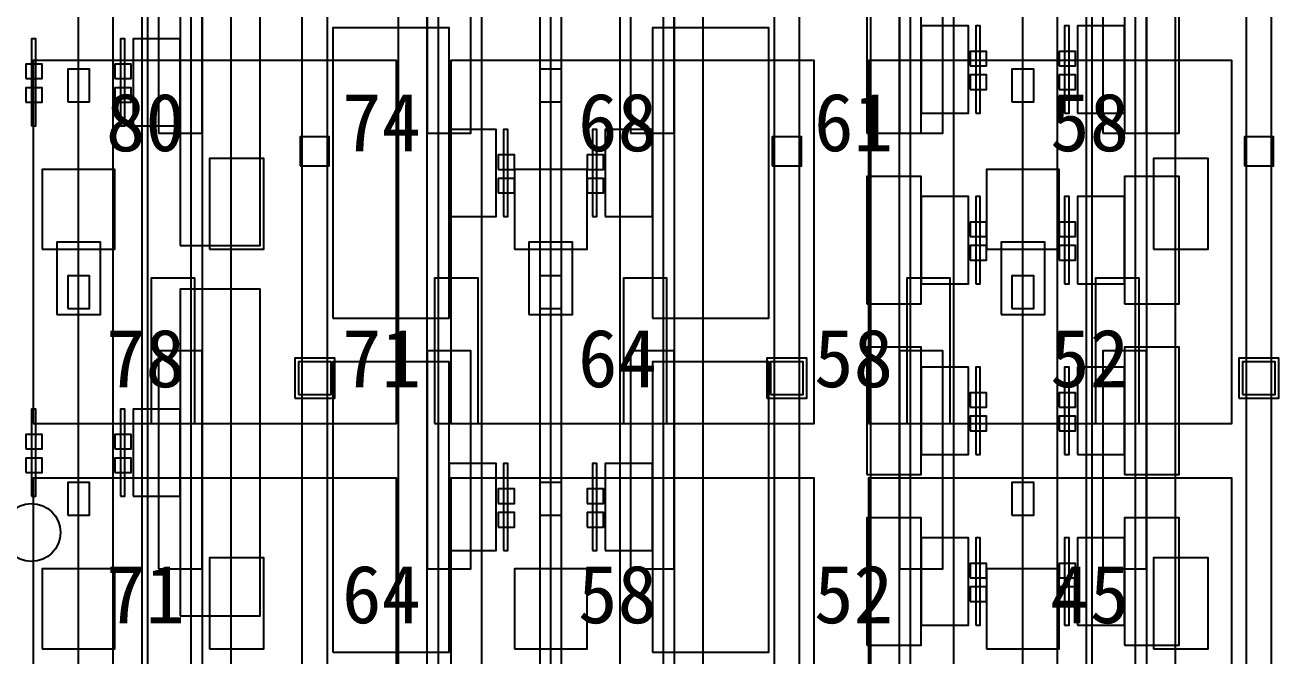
# Model space of a CAD drawing. Header units: metres. Extents: x -1640 to 1560, y -268 to 2338.
# Drawn here: x -61.23 to -26.7, y 985.6 to 1002.97 of the extents above; entities that cross this region are included whole.
import ezdxf

# ---------------------------------------------------------------- set-up
doc = ezdxf.new("R2010")
doc.units = ezdxf.units.M
for name, color, linetype in [('1F_CHL', 4, 'Continuous'), ('1F_PUMP', 2, 'Continuous'), ('1F_SCR', 3, 'Continuous'), ('1F_STRUCT_COLUMN', 8, 'Continuous'), ('2F_CSF_LATERAL_RACK_CONCEPT', 9, 'Continuous'), ('2F_RFG', 5, 'Continuous'), ('2F_STRUCT_COLUMN', 8, 'Continuous'), ('2F_VMB', 6, 'Continuous'), ('3F_CLEANROOM_OVERHEAD_PIPE_DUCT_CONCEPT', 9, 'Continuous'), ('3F_EHS_EGRESS_DIST_M', 2, 'Continuous'), ('3F_EHS_SAFETY_SHOWER_EYEWASH_CONCEPT', 3, 'Continuous'), ('3F_FOUP', 5, 'Continuous'), ('3F_IMP', 1, 'Continuous'), ('3F_METRO', 2, 'Continuous'), ('3F_OHT', 9, 'Continuous'), ('3F_OHTV', 1, 'Continuous'), ('3F_STRUCT_COLUMN', 8, 'Continuous'), ('3F_TBAR', 6, 'Continuous'), ('3F_WET', 6, 'Continuous'), ('4F_FFU', 1, 'Continuous'), ('4F_STRUCT_PLENUM_TRUSS_CONCEPT', 9, 'Continuous'), ('5F_CHL', 4, 'Continuous'), ('5F_PUMP', 2, 'Continuous'), ('5F_SCR', 3, 'Continuous'), ('5F_STRUCT_COLUMN', 8, 'Continuous'), ('6F_CSF_LATERAL_RACK_CONCEPT', 9, 'Continuous'), ('6F_RFG', 5, 'Continuous'), ('6F_STRUCT_COLUMN', 8, 'Continuous'), ('6F_VMB', 6, 'Continuous'), ('7F_CLEANROOM_OVERHEAD_PIPE_DUCT_CONCEPT', 9, 'Continuous'), ('7F_EHS_EGRESS_DIST_M', 2, 'Continuous'), ('7F_EHS_SAFETY_SHOWER_EYEWASH_CONCEPT', 3, 'Continuous'), ('7F_FOUP', 5, 'Continuous'), ('7F_IMP', 1, 'Continuous'), ('7F_METRO', 2, 'Continuous'), ('7F_OHT', 9, 'Continuous'), ('7F_OHTV', 1, 'Continuous'), ('7F_STRUCT_COLUMN', 8, 'Continuous'), ('7F_TBAR', 6, 'Continuous'), ('7F_WET', 6, 'Continuous'), ('8F_FFU', 1, 'Continuous'), ('8F_STRUCT_PLENUM_TRUSS_CONCEPT', 9, 'Continuous'), ('EHS_TREATED_EXHAUST', 30, 'Continuous'), ('UTIL_PCW.R_CONCEPT', 1, 'Continuous'), ('UTIL_PCW.S_CONCEPT', 6, 'Continuous')]:
    doc.layers.add(name, color=color, linetype=linetype)

msp = doc.modelspace()

# ---------------------------------------------------------------- linework, layer by layer
at = {"layer": '1F_CHL'}
for points in [[(-56.15, 996.8), (-54.65, 996.8), (-54.65, 999.3), (-56.15, 999.3)], [(-30.15, 996.8), (-28.65, 996.8), (-28.65, 999.3), (-30.15, 999.3)], [(-56.15, 985.8), (-54.65, 985.8), (-54.65, 988.3), (-56.15, 988.3)], [(-30.15, 985.8), (-28.65, 985.8), (-28.65, 988.3), (-30.15, 988.3)]]:
    msp.add_lwpolyline(points, close=True, dxfattribs=at)
at = {"layer": '1F_PUMP'}
for points in [[(-57.75, 992), (-56.55, 992), (-56.55, 996), (-57.75, 996)], [(-49.95, 992), (-48.75, 992), (-48.75, 996), (-49.95, 996)], [(-44.75, 992), (-43.55, 992), (-43.55, 996), (-44.75, 996)], [(-36.95, 992), (-35.75, 992), (-35.75, 996), (-36.95, 996)], [(-31.75, 992), (-30.55, 992), (-30.55, 996), (-31.75, 996)]]:
    msp.add_lwpolyline(points, close=True, dxfattribs=at)
at = {"layer": '1F_SCR'}
for points in [[(-60.75, 996.8), (-58.75, 996.8), (-58.75, 999), (-60.75, 999)], [(-47.75, 996.8), (-45.75, 996.8), (-45.75, 999), (-47.75, 999)], [(-34.75, 996.8), (-32.75, 996.8), (-32.75, 999), (-34.75, 999)], [(-60.75, 985.8), (-58.75, 985.8), (-58.75, 988), (-60.75, 988)], [(-47.75, 985.8), (-45.75, 985.8), (-45.75, 988), (-47.75, 988)], [(-34.75, 985.8), (-32.75, 985.8), (-32.75, 988), (-34.75, 988)]]:
    msp.add_lwpolyline(points, close=True, dxfattribs=at)
at = {"layer": '1F_STRUCT_COLUMN'}
for points in [[(-53.8, 992.7), (-52.7, 992.7), (-52.7, 993.8), (-53.8, 993.8)], [(-40.8, 992.7), (-39.7, 992.7), (-39.7, 993.8), (-40.8, 993.8)], [(-27.8, 992.7), (-26.7, 992.7), (-26.7, 993.8), (-27.8, 993.8)]]:
    msp.add_lwpolyline(points, close=True, dxfattribs=at)
at = {"layer": '2F_CSF_LATERAL_RACK_CONCEPT'}
for points in [[(-56.35, 891), (-55.55, 891), (-55.55, 1041), (-56.35, 1041)], [(-50.95, 891), (-50.15, 891), (-50.15, 1041), (-50.95, 1041)], [(-43.35, 891), (-42.55, 891), (-42.55, 1041), (-43.35, 1041)], [(-37.95, 891), (-37.15, 891), (-37.15, 1041), (-37.95, 1041)], [(-30.35, 891), (-29.55, 891), (-29.55, 1041), (-30.35, 1041)]]:
    msp.add_lwpolyline(points, close=True, dxfattribs=at)
at = {"layer": '2F_RFG'}
for points in [[(-57.55, 1000), (-56.35, 1000), (-56.35, 1006), (-57.55, 1006)], [(-50.15, 1000), (-48.95, 1000), (-48.95, 1006), (-50.15, 1006)], [(-44.55, 1000), (-43.35, 1000), (-43.35, 1006), (-44.55, 1006)], [(-37.15, 1000), (-35.95, 1000), (-35.95, 1006), (-37.15, 1006)], [(-31.55, 1000), (-30.35, 1000), (-30.35, 1006), (-31.55, 1006)], [(-57.55, 988), (-56.35, 988), (-56.35, 994), (-57.55, 994)], [(-50.15, 988), (-48.95, 988), (-48.95, 994), (-50.15, 994)], [(-44.55, 988), (-43.35, 988), (-43.35, 994), (-44.55, 994)], [(-37.15, 988), (-35.95, 988), (-35.95, 994), (-37.15, 994)], [(-31.55, 988), (-30.35, 988), (-30.35, 994), (-31.55, 994)]]:
    msp.add_lwpolyline(points, close=True, dxfattribs=at)
at = {"layer": '2F_STRUCT_COLUMN'}
for points in [[(-53.7, 992.8), (-52.8, 992.8), (-52.8, 993.7), (-53.7, 993.7)], [(-40.7, 992.8), (-39.8, 992.8), (-39.8, 993.7), (-40.7, 993.7)], [(-27.7, 992.8), (-26.8, 992.8), (-26.8, 993.7), (-27.7, 993.7)]]:
    msp.add_lwpolyline(points, close=True, dxfattribs=at)
at = {"layer": '2F_VMB'}
for points in [[(-60.35, 995), (-59.15, 995), (-59.15, 997), (-60.35, 997)], [(-47.35, 995), (-46.15, 995), (-46.15, 997), (-47.35, 997)], [(-34.35, 995), (-33.15, 995), (-33.15, 997), (-34.35, 997)]]:
    msp.add_lwpolyline(points, close=True, dxfattribs=at)
at = {"layer": '3F_CLEANROOM_OVERHEAD_PIPE_DUCT_CONCEPT'}
for points in [[(-57.85, 890), (-56.65, 890), (-56.65, 1042), (-57.85, 1042)], [(-49.85, 890), (-48.65, 890), (-48.65, 1042), (-49.85, 1042)], [(-44.85, 890), (-43.65, 890), (-43.65, 1042), (-44.85, 1042)], [(-36.85, 890), (-35.65, 890), (-35.65, 1042), (-36.85, 1042)], [(-31.85, 890), (-30.65, 890), (-30.65, 1042), (-31.85, 1042)]]:
    msp.add_lwpolyline(points, close=True, dxfattribs=at)
at = {"layer": '3F_EHS_SAFETY_SHOWER_EYEWASH_CONCEPT'}
msp.add_circle((-61.05, 989), 0.8, dxfattribs=at)
at = {"layer": '3F_FOUP'}
for points in [[(-35.2, 1001.85), (-34.75, 1001.85), (-34.75, 1002.25), (-35.2, 1002.25)], [(-32.75, 1001.85), (-32.3, 1001.85), (-32.3, 1002.25), (-32.75, 1002.25)], [(-61.2, 1001.5), (-60.75, 1001.5), (-60.75, 1001.9), (-61.2, 1001.9)], [(-58.75, 1001.5), (-58.3, 1001.5), (-58.3, 1001.9), (-58.75, 1001.9)], [(-35.2, 1001.2), (-34.75, 1001.2), (-34.75, 1001.6), (-35.2, 1001.6)], [(-32.75, 1001.2), (-32.3, 1001.2), (-32.3, 1001.6), (-32.75, 1001.6)], [(-61.2, 1000.85), (-60.75, 1000.85), (-60.75, 1001.25), (-61.2, 1001.25)], [(-58.75, 1000.85), (-58.3, 1000.85), (-58.3, 1001.25), (-58.75, 1001.25)], [(-48.2, 999), (-47.75, 999), (-47.75, 999.4), (-48.2, 999.4)], [(-45.75, 999), (-45.3, 999), (-45.3, 999.4), (-45.75, 999.4)], [(-48.2, 998.35), (-47.75, 998.35), (-47.75, 998.75), (-48.2, 998.75)], [(-45.75, 998.35), (-45.3, 998.35), (-45.3, 998.75), (-45.75, 998.75)], [(-35.2, 997.15), (-34.75, 997.15), (-34.75, 997.55), (-35.2, 997.55)], [(-32.75, 997.15), (-32.3, 997.15), (-32.3, 997.55), (-32.75, 997.55)], [(-35.2, 996.5), (-34.75, 996.5), (-34.75, 996.9), (-35.2, 996.9)], [(-32.75, 996.5), (-32.3, 996.5), (-32.3, 996.9), (-32.75, 996.9)], [(-35.2, 992.45), (-34.75, 992.45), (-34.75, 992.85), (-35.2, 992.85)], [(-32.75, 992.45), (-32.3, 992.45), (-32.3, 992.85), (-32.75, 992.85)], [(-35.2, 991.8), (-34.75, 991.8), (-34.75, 992.2), (-35.2, 992.2)], [(-32.75, 991.8), (-32.3, 991.8), (-32.3, 992.2), (-32.75, 992.2)], [(-61.2, 991.3), (-60.75, 991.3), (-60.75, 991.7), (-61.2, 991.7)], [(-58.75, 991.3), (-58.3, 991.3), (-58.3, 991.7), (-58.75, 991.7)], [(-61.2, 990.65), (-60.75, 990.65), (-60.75, 991.05), (-61.2, 991.05)], [(-58.75, 990.65), (-58.3, 990.65), (-58.3, 991.05), (-58.75, 991.05)], [(-48.2, 989.8), (-47.75, 989.8), (-47.75, 990.2), (-48.2, 990.2)], [(-45.75, 989.8), (-45.3, 989.8), (-45.3, 990.2), (-45.75, 990.2)], [(-48.2, 989.15), (-47.75, 989.15), (-47.75, 989.55), (-48.2, 989.55)], [(-45.75, 989.15), (-45.3, 989.15), (-45.3, 989.55), (-45.75, 989.55)], [(-35.2, 987.75), (-34.75, 987.75), (-34.75, 988.15), (-35.2, 988.15)], [(-32.75, 987.75), (-32.3, 987.75), (-32.3, 988.15), (-32.75, 988.15)], [(-35.2, 987.1), (-34.75, 987.1), (-34.75, 987.5), (-35.2, 987.5)], [(-32.75, 987.1), (-32.3, 987.1), (-32.3, 987.5), (-32.75, 987.5)]]:
    msp.add_lwpolyline(points, close=True, dxfattribs=at)
at = {"layer": '3F_IMP'}
for points in [[(-52.75, 994.9), (-49.55, 994.9), (-49.55, 1002.9), (-52.75, 1002.9)], [(-43.95, 994.9), (-40.75, 994.9), (-40.75, 1002.9), (-43.95, 1002.9)], [(-49.55, 997.7), (-48.25, 997.7), (-48.25, 1000.1), (-49.55, 1000.1)], [(-45.25, 997.7), (-43.95, 997.7), (-43.95, 1000.1), (-45.25, 1000.1)], [(-52.75, 985.7), (-49.55, 985.7), (-49.55, 993.7), (-52.75, 993.7)], [(-43.95, 985.7), (-40.75, 985.7), (-40.75, 993.7), (-43.95, 993.7)], [(-49.55, 988.5), (-48.25, 988.5), (-48.25, 990.9), (-49.55, 990.9)], [(-45.25, 988.5), (-43.95, 988.5), (-43.95, 990.9), (-45.25, 990.9)]]:
    msp.add_lwpolyline(points, close=True, dxfattribs=at)
at = {"layer": '3F_METRO'}
for points in [[(-38.05, 1000), (-36.55, 1000), (-36.55, 1003.5), (-38.05, 1003.5)], [(-30.95, 1000), (-29.45, 1000), (-29.45, 1003.5), (-30.95, 1003.5)], [(-36.55, 1000.55), (-35.25, 1000.55), (-35.25, 1002.95), (-36.55, 1002.95)], [(-32.25, 1000.55), (-30.95, 1000.55), (-30.95, 1002.95), (-32.25, 1002.95)], [(-38.05, 995.3), (-36.55, 995.3), (-36.55, 998.8), (-38.05, 998.8)], [(-30.95, 995.3), (-29.45, 995.3), (-29.45, 998.8), (-30.95, 998.8)], [(-36.55, 995.85), (-35.25, 995.85), (-35.25, 998.25), (-36.55, 998.25)], [(-32.25, 995.85), (-30.95, 995.85), (-30.95, 998.25), (-32.25, 998.25)], [(-38.05, 990.6), (-36.55, 990.6), (-36.55, 994.1), (-38.05, 994.1)], [(-30.95, 990.6), (-29.45, 990.6), (-29.45, 994.1), (-30.95, 994.1)], [(-36.55, 991.15), (-35.25, 991.15), (-35.25, 993.55), (-36.55, 993.55)], [(-32.25, 991.15), (-30.95, 991.15), (-30.95, 993.55), (-32.25, 993.55)], [(-38.05, 985.9), (-36.55, 985.9), (-36.55, 989.4), (-38.05, 989.4)], [(-30.95, 985.9), (-29.45, 985.9), (-29.45, 989.4), (-30.95, 989.4)], [(-36.55, 986.45), (-35.25, 986.45), (-35.25, 988.85), (-36.55, 988.85)], [(-32.25, 986.45), (-30.95, 986.45), (-30.95, 988.85), (-32.25, 988.85)]]:
    msp.add_lwpolyline(points, close=True, dxfattribs=at)
at = {"layer": '3F_OHT'}
for p, q in [((-59.75, 970), (-59.75, 1042)), ((-46.75, 970), (-46.75, 1042)), ((-33.75, 970), (-33.75, 1042))]:
    msp.add_line(p, q, dxfattribs=at)
at = {"layer": '3F_OHTV'}
for points in [[(-60.05, 1000.86), (-59.45, 1000.86), (-59.45, 1001.76), (-60.05, 1001.76)], [(-47.05, 1000.86), (-46.45, 1000.86), (-46.45, 1001.76), (-47.05, 1001.76)], [(-34.05, 1000.86), (-33.45, 1000.86), (-33.45, 1001.76), (-34.05, 1001.76)], [(-60.05, 995.17), (-59.45, 995.17), (-59.45, 996.07), (-60.05, 996.07)], [(-47.05, 995.17), (-46.45, 995.17), (-46.45, 996.07), (-47.05, 996.07)], [(-34.05, 995.17), (-33.45, 995.17), (-33.45, 996.07), (-34.05, 996.07)], [(-60.05, 989.48), (-59.45, 989.48), (-59.45, 990.38), (-60.05, 990.38)], [(-47.05, 989.48), (-46.45, 989.48), (-46.45, 990.38), (-47.05, 990.38)], [(-34.05, 989.48), (-33.45, 989.48), (-33.45, 990.38), (-34.05, 990.38)]]:
    msp.add_lwpolyline(points, close=True, dxfattribs=at)
at = {"layer": '3F_STRUCT_COLUMN'}
for points in [[(-53.65, 999.1), (-52.85, 999.1), (-52.85, 999.9), (-53.65, 999.9)], [(-40.65, 999.1), (-39.85, 999.1), (-39.85, 999.9), (-40.65, 999.9)], [(-27.65, 999.1), (-26.85, 999.1), (-26.85, 999.9), (-27.65, 999.9)]]:
    msp.add_lwpolyline(points, close=True, dxfattribs=at)
at = {"layer": '3F_TBAR'}
for points in [[(-35.05, 1000.55), (-34.93, 1000.55), (-34.93, 1002.95), (-35.05, 1002.95)], [(-32.6, 1000.55), (-32.48, 1000.55), (-32.48, 1002.95), (-32.6, 1002.95)], [(-61.05, 1000.2), (-60.93, 1000.2), (-60.93, 1002.6), (-61.05, 1002.6)], [(-58.6, 1000.2), (-58.48, 1000.2), (-58.48, 1002.6), (-58.6, 1002.6)], [(-48.05, 997.7), (-47.93, 997.7), (-47.93, 1000.1), (-48.05, 1000.1)], [(-45.6, 997.7), (-45.48, 997.7), (-45.48, 1000.1), (-45.6, 1000.1)], [(-35.05, 995.85), (-34.93, 995.85), (-34.93, 998.25), (-35.05, 998.25)], [(-32.6, 995.85), (-32.48, 995.85), (-32.48, 998.25), (-32.6, 998.25)], [(-35.05, 991.15), (-34.93, 991.15), (-34.93, 993.55), (-35.05, 993.55)], [(-32.6, 991.15), (-32.48, 991.15), (-32.48, 993.55), (-32.6, 993.55)], [(-61.05, 990), (-60.93, 990), (-60.93, 992.4), (-61.05, 992.4)], [(-58.6, 990), (-58.48, 990), (-58.48, 992.4), (-58.6, 992.4)], [(-48.05, 988.5), (-47.93, 988.5), (-47.93, 990.9), (-48.05, 990.9)], [(-45.6, 988.5), (-45.48, 988.5), (-45.48, 990.9), (-45.6, 990.9)], [(-35.05, 986.45), (-34.93, 986.45), (-34.93, 988.85), (-35.05, 988.85)], [(-32.6, 986.45), (-32.48, 986.45), (-32.48, 988.85), (-32.6, 988.85)]]:
    msp.add_lwpolyline(points, close=True, dxfattribs=at)
at = {"layer": '3F_WET'}
for points in [[(-56.95, 996.9), (-54.75, 996.9), (-54.75, 1005.9), (-56.95, 1005.9)], [(-58.25, 1000.2), (-56.95, 1000.2), (-56.95, 1002.6), (-58.25, 1002.6)], [(-56.95, 986.7), (-54.75, 986.7), (-54.75, 995.7), (-56.95, 995.7)], [(-58.25, 990), (-56.95, 990), (-56.95, 992.4), (-58.25, 992.4)]]:
    msp.add_lwpolyline(points, close=True, dxfattribs=at)
at = {"layer": '4F_FFU'}
for points in [[(-61, 992), (-51, 992), (-51, 1002), (-61, 1002)], [(-49.5, 992), (-39.5, 992), (-39.5, 1002), (-49.5, 1002)], [(-38, 992), (-28, 992), (-28, 1002), (-38, 1002)], [(-61, 980.5), (-51, 980.5), (-51, 990.5), (-61, 990.5)], [(-49.5, 980.5), (-39.5, 980.5), (-39.5, 990.5), (-49.5, 990.5)], [(-38, 980.5), (-28, 980.5), (-28, 990.5), (-38, 990.5)]]:
    msp.add_lwpolyline(points, close=True, dxfattribs=at)
at = {"layer": '4F_STRUCT_PLENUM_TRUSS_CONCEPT'}
for points in [[(-53.6, 887), (-52.9, 887), (-52.9, 1045), (-53.6, 1045)], [(-40.6, 887), (-39.9, 887), (-39.9, 1045), (-40.6, 1045)], [(-27.6, 887), (-26.9, 887), (-26.9, 1045), (-27.6, 1045)]]:
    msp.add_lwpolyline(points, close=True, dxfattribs=at)
at = {"layer": '5F_CHL'}
for points in [[(-56.15, 996.8), (-54.65, 996.8), (-54.65, 999.3), (-56.15, 999.3)], [(-30.15, 996.8), (-28.65, 996.8), (-28.65, 999.3), (-30.15, 999.3)], [(-56.15, 985.8), (-54.65, 985.8), (-54.65, 988.3), (-56.15, 988.3)], [(-30.15, 985.8), (-28.65, 985.8), (-28.65, 988.3), (-30.15, 988.3)]]:
    msp.add_lwpolyline(points, close=True, dxfattribs=at)
at = {"layer": '5F_PUMP'}
for points in [[(-57.75, 992), (-56.55, 992), (-56.55, 996), (-57.75, 996)], [(-49.95, 992), (-48.75, 992), (-48.75, 996), (-49.95, 996)], [(-44.75, 992), (-43.55, 992), (-43.55, 996), (-44.75, 996)], [(-36.95, 992), (-35.75, 992), (-35.75, 996), (-36.95, 996)], [(-31.75, 992), (-30.55, 992), (-30.55, 996), (-31.75, 996)]]:
    msp.add_lwpolyline(points, close=True, dxfattribs=at)
at = {"layer": '5F_SCR'}
for points in [[(-60.75, 996.8), (-58.75, 996.8), (-58.75, 999), (-60.75, 999)], [(-47.75, 996.8), (-45.75, 996.8), (-45.75, 999), (-47.75, 999)], [(-34.75, 996.8), (-32.75, 996.8), (-32.75, 999), (-34.75, 999)], [(-60.75, 985.8), (-58.75, 985.8), (-58.75, 988), (-60.75, 988)], [(-47.75, 985.8), (-45.75, 985.8), (-45.75, 988), (-47.75, 988)], [(-34.75, 985.8), (-32.75, 985.8), (-32.75, 988), (-34.75, 988)]]:
    msp.add_lwpolyline(points, close=True, dxfattribs=at)
at = {"layer": '5F_STRUCT_COLUMN'}
for points in [[(-53.8, 992.7), (-52.7, 992.7), (-52.7, 993.8), (-53.8, 993.8)], [(-40.8, 992.7), (-39.7, 992.7), (-39.7, 993.8), (-40.8, 993.8)], [(-27.8, 992.7), (-26.7, 992.7), (-26.7, 993.8), (-27.8, 993.8)]]:
    msp.add_lwpolyline(points, close=True, dxfattribs=at)
at = {"layer": '6F_CSF_LATERAL_RACK_CONCEPT'}
for points in [[(-56.35, 891), (-55.55, 891), (-55.55, 1041), (-56.35, 1041)], [(-50.95, 891), (-50.15, 891), (-50.15, 1041), (-50.95, 1041)], [(-43.35, 891), (-42.55, 891), (-42.55, 1041), (-43.35, 1041)], [(-37.95, 891), (-37.15, 891), (-37.15, 1041), (-37.95, 1041)], [(-30.35, 891), (-29.55, 891), (-29.55, 1041), (-30.35, 1041)]]:
    msp.add_lwpolyline(points, close=True, dxfattribs=at)
at = {"layer": '6F_RFG'}
for points in [[(-57.55, 1000), (-56.35, 1000), (-56.35, 1006), (-57.55, 1006)], [(-50.15, 1000), (-48.95, 1000), (-48.95, 1006), (-50.15, 1006)], [(-44.55, 1000), (-43.35, 1000), (-43.35, 1006), (-44.55, 1006)], [(-37.15, 1000), (-35.95, 1000), (-35.95, 1006), (-37.15, 1006)], [(-31.55, 1000), (-30.35, 1000), (-30.35, 1006), (-31.55, 1006)], [(-57.55, 988), (-56.35, 988), (-56.35, 994), (-57.55, 994)], [(-50.15, 988), (-48.95, 988), (-48.95, 994), (-50.15, 994)], [(-44.55, 988), (-43.35, 988), (-43.35, 994), (-44.55, 994)], [(-37.15, 988), (-35.95, 988), (-35.95, 994), (-37.15, 994)], [(-31.55, 988), (-30.35, 988), (-30.35, 994), (-31.55, 994)]]:
    msp.add_lwpolyline(points, close=True, dxfattribs=at)
at = {"layer": '6F_STRUCT_COLUMN'}
for points in [[(-53.7, 992.8), (-52.8, 992.8), (-52.8, 993.7), (-53.7, 993.7)], [(-40.7, 992.8), (-39.8, 992.8), (-39.8, 993.7), (-40.7, 993.7)], [(-27.7, 992.8), (-26.8, 992.8), (-26.8, 993.7), (-27.7, 993.7)]]:
    msp.add_lwpolyline(points, close=True, dxfattribs=at)
at = {"layer": '6F_VMB'}
for points in [[(-60.35, 995), (-59.15, 995), (-59.15, 997), (-60.35, 997)], [(-47.35, 995), (-46.15, 995), (-46.15, 997), (-47.35, 997)], [(-34.35, 995), (-33.15, 995), (-33.15, 997), (-34.35, 997)]]:
    msp.add_lwpolyline(points, close=True, dxfattribs=at)
at = {"layer": '7F_CLEANROOM_OVERHEAD_PIPE_DUCT_CONCEPT'}
for points in [[(-57.85, 890), (-56.65, 890), (-56.65, 1042), (-57.85, 1042)], [(-49.85, 890), (-48.65, 890), (-48.65, 1042), (-49.85, 1042)], [(-44.85, 890), (-43.65, 890), (-43.65, 1042), (-44.85, 1042)], [(-36.85, 890), (-35.65, 890), (-35.65, 1042), (-36.85, 1042)], [(-31.85, 890), (-30.65, 890), (-30.65, 1042), (-31.85, 1042)]]:
    msp.add_lwpolyline(points, close=True, dxfattribs=at)
at = {"layer": '7F_EHS_SAFETY_SHOWER_EYEWASH_CONCEPT'}
msp.add_circle((-61.05, 989), 0.8, dxfattribs=at)
at = {"layer": '7F_FOUP'}
for points in [[(-35.2, 1001.85), (-34.75, 1001.85), (-34.75, 1002.25), (-35.2, 1002.25)], [(-32.75, 1001.85), (-32.3, 1001.85), (-32.3, 1002.25), (-32.75, 1002.25)], [(-61.2, 1001.5), (-60.75, 1001.5), (-60.75, 1001.9), (-61.2, 1001.9)], [(-58.75, 1001.5), (-58.3, 1001.5), (-58.3, 1001.9), (-58.75, 1001.9)], [(-35.2, 1001.2), (-34.75, 1001.2), (-34.75, 1001.6), (-35.2, 1001.6)], [(-32.75, 1001.2), (-32.3, 1001.2), (-32.3, 1001.6), (-32.75, 1001.6)], [(-61.2, 1000.85), (-60.75, 1000.85), (-60.75, 1001.25), (-61.2, 1001.25)], [(-58.75, 1000.85), (-58.3, 1000.85), (-58.3, 1001.25), (-58.75, 1001.25)], [(-48.2, 999), (-47.75, 999), (-47.75, 999.4), (-48.2, 999.4)], [(-45.75, 999), (-45.3, 999), (-45.3, 999.4), (-45.75, 999.4)], [(-48.2, 998.35), (-47.75, 998.35), (-47.75, 998.75), (-48.2, 998.75)], [(-45.75, 998.35), (-45.3, 998.35), (-45.3, 998.75), (-45.75, 998.75)], [(-35.2, 997.15), (-34.75, 997.15), (-34.75, 997.55), (-35.2, 997.55)], [(-32.75, 997.15), (-32.3, 997.15), (-32.3, 997.55), (-32.75, 997.55)], [(-35.2, 996.5), (-34.75, 996.5), (-34.75, 996.9), (-35.2, 996.9)], [(-32.75, 996.5), (-32.3, 996.5), (-32.3, 996.9), (-32.75, 996.9)], [(-35.2, 992.45), (-34.75, 992.45), (-34.75, 992.85), (-35.2, 992.85)], [(-32.75, 992.45), (-32.3, 992.45), (-32.3, 992.85), (-32.75, 992.85)], [(-35.2, 991.8), (-34.75, 991.8), (-34.75, 992.2), (-35.2, 992.2)], [(-32.75, 991.8), (-32.3, 991.8), (-32.3, 992.2), (-32.75, 992.2)], [(-61.2, 991.3), (-60.75, 991.3), (-60.75, 991.7), (-61.2, 991.7)], [(-58.75, 991.3), (-58.3, 991.3), (-58.3, 991.7), (-58.75, 991.7)], [(-61.2, 990.65), (-60.75, 990.65), (-60.75, 991.05), (-61.2, 991.05)], [(-58.75, 990.65), (-58.3, 990.65), (-58.3, 991.05), (-58.75, 991.05)], [(-48.2, 989.8), (-47.75, 989.8), (-47.75, 990.2), (-48.2, 990.2)], [(-45.75, 989.8), (-45.3, 989.8), (-45.3, 990.2), (-45.75, 990.2)], [(-48.2, 989.15), (-47.75, 989.15), (-47.75, 989.55), (-48.2, 989.55)], [(-45.75, 989.15), (-45.3, 989.15), (-45.3, 989.55), (-45.75, 989.55)], [(-35.2, 987.75), (-34.75, 987.75), (-34.75, 988.15), (-35.2, 988.15)], [(-32.75, 987.75), (-32.3, 987.75), (-32.3, 988.15), (-32.75, 988.15)], [(-35.2, 987.1), (-34.75, 987.1), (-34.75, 987.5), (-35.2, 987.5)], [(-32.75, 987.1), (-32.3, 987.1), (-32.3, 987.5), (-32.75, 987.5)]]:
    msp.add_lwpolyline(points, close=True, dxfattribs=at)
at = {"layer": '7F_IMP'}
for points in [[(-52.75, 994.9), (-49.55, 994.9), (-49.55, 1002.9), (-52.75, 1002.9)], [(-43.95, 994.9), (-40.75, 994.9), (-40.75, 1002.9), (-43.95, 1002.9)], [(-49.55, 997.7), (-48.25, 997.7), (-48.25, 1000.1), (-49.55, 1000.1)], [(-45.25, 997.7), (-43.95, 997.7), (-43.95, 1000.1), (-45.25, 1000.1)], [(-52.75, 985.7), (-49.55, 985.7), (-49.55, 993.7), (-52.75, 993.7)], [(-43.95, 985.7), (-40.75, 985.7), (-40.75, 993.7), (-43.95, 993.7)], [(-49.55, 988.5), (-48.25, 988.5), (-48.25, 990.9), (-49.55, 990.9)], [(-45.25, 988.5), (-43.95, 988.5), (-43.95, 990.9), (-45.25, 990.9)]]:
    msp.add_lwpolyline(points, close=True, dxfattribs=at)
at = {"layer": '7F_METRO'}
for points in [[(-38.05, 1000), (-36.55, 1000), (-36.55, 1003.5), (-38.05, 1003.5)], [(-30.95, 1000), (-29.45, 1000), (-29.45, 1003.5), (-30.95, 1003.5)], [(-36.55, 1000.55), (-35.25, 1000.55), (-35.25, 1002.95), (-36.55, 1002.95)], [(-32.25, 1000.55), (-30.95, 1000.55), (-30.95, 1002.95), (-32.25, 1002.95)], [(-38.05, 995.3), (-36.55, 995.3), (-36.55, 998.8), (-38.05, 998.8)], [(-30.95, 995.3), (-29.45, 995.3), (-29.45, 998.8), (-30.95, 998.8)], [(-36.55, 995.85), (-35.25, 995.85), (-35.25, 998.25), (-36.55, 998.25)], [(-32.25, 995.85), (-30.95, 995.85), (-30.95, 998.25), (-32.25, 998.25)], [(-38.05, 990.6), (-36.55, 990.6), (-36.55, 994.1), (-38.05, 994.1)], [(-30.95, 990.6), (-29.45, 990.6), (-29.45, 994.1), (-30.95, 994.1)], [(-36.55, 991.15), (-35.25, 991.15), (-35.25, 993.55), (-36.55, 993.55)], [(-32.25, 991.15), (-30.95, 991.15), (-30.95, 993.55), (-32.25, 993.55)], [(-38.05, 985.9), (-36.55, 985.9), (-36.55, 989.4), (-38.05, 989.4)], [(-30.95, 985.9), (-29.45, 985.9), (-29.45, 989.4), (-30.95, 989.4)], [(-36.55, 986.45), (-35.25, 986.45), (-35.25, 988.85), (-36.55, 988.85)], [(-32.25, 986.45), (-30.95, 986.45), (-30.95, 988.85), (-32.25, 988.85)]]:
    msp.add_lwpolyline(points, close=True, dxfattribs=at)
at = {"layer": '7F_OHT'}
for p, q in [((-59.75, 970), (-59.75, 1042)), ((-46.75, 970), (-46.75, 1042)), ((-33.75, 970), (-33.75, 1042))]:
    msp.add_line(p, q, dxfattribs=at)
at = {"layer": '7F_OHTV'}
for points in [[(-60.05, 1000.86), (-59.45, 1000.86), (-59.45, 1001.76), (-60.05, 1001.76)], [(-47.05, 1000.86), (-46.45, 1000.86), (-46.45, 1001.76), (-47.05, 1001.76)], [(-34.05, 1000.86), (-33.45, 1000.86), (-33.45, 1001.76), (-34.05, 1001.76)], [(-60.05, 995.17), (-59.45, 995.17), (-59.45, 996.07), (-60.05, 996.07)], [(-47.05, 995.17), (-46.45, 995.17), (-46.45, 996.07), (-47.05, 996.07)], [(-34.05, 995.17), (-33.45, 995.17), (-33.45, 996.07), (-34.05, 996.07)], [(-60.05, 989.48), (-59.45, 989.48), (-59.45, 990.38), (-60.05, 990.38)], [(-47.05, 989.48), (-46.45, 989.48), (-46.45, 990.38), (-47.05, 990.38)], [(-34.05, 989.48), (-33.45, 989.48), (-33.45, 990.38), (-34.05, 990.38)]]:
    msp.add_lwpolyline(points, close=True, dxfattribs=at)
at = {"layer": '7F_STRUCT_COLUMN'}
for points in [[(-53.65, 999.1), (-52.85, 999.1), (-52.85, 999.9), (-53.65, 999.9)], [(-40.65, 999.1), (-39.85, 999.1), (-39.85, 999.9), (-40.65, 999.9)], [(-27.65, 999.1), (-26.85, 999.1), (-26.85, 999.9), (-27.65, 999.9)]]:
    msp.add_lwpolyline(points, close=True, dxfattribs=at)
at = {"layer": '7F_TBAR'}
for points in [[(-35.05, 1000.55), (-34.93, 1000.55), (-34.93, 1002.95), (-35.05, 1002.95)], [(-32.6, 1000.55), (-32.48, 1000.55), (-32.48, 1002.95), (-32.6, 1002.95)], [(-61.05, 1000.2), (-60.93, 1000.2), (-60.93, 1002.6), (-61.05, 1002.6)], [(-58.6, 1000.2), (-58.48, 1000.2), (-58.48, 1002.6), (-58.6, 1002.6)], [(-48.05, 997.7), (-47.93, 997.7), (-47.93, 1000.1), (-48.05, 1000.1)], [(-45.6, 997.7), (-45.48, 997.7), (-45.48, 1000.1), (-45.6, 1000.1)], [(-35.05, 995.85), (-34.93, 995.85), (-34.93, 998.25), (-35.05, 998.25)], [(-32.6, 995.85), (-32.48, 995.85), (-32.48, 998.25), (-32.6, 998.25)], [(-35.05, 991.15), (-34.93, 991.15), (-34.93, 993.55), (-35.05, 993.55)], [(-32.6, 991.15), (-32.48, 991.15), (-32.48, 993.55), (-32.6, 993.55)], [(-61.05, 990), (-60.93, 990), (-60.93, 992.4), (-61.05, 992.4)], [(-58.6, 990), (-58.48, 990), (-58.48, 992.4), (-58.6, 992.4)], [(-48.05, 988.5), (-47.93, 988.5), (-47.93, 990.9), (-48.05, 990.9)], [(-45.6, 988.5), (-45.48, 988.5), (-45.48, 990.9), (-45.6, 990.9)], [(-35.05, 986.45), (-34.93, 986.45), (-34.93, 988.85), (-35.05, 988.85)], [(-32.6, 986.45), (-32.48, 986.45), (-32.48, 988.85), (-32.6, 988.85)]]:
    msp.add_lwpolyline(points, close=True, dxfattribs=at)
at = {"layer": '7F_WET'}
for points in [[(-56.95, 996.9), (-54.75, 996.9), (-54.75, 1005.9), (-56.95, 1005.9)], [(-58.25, 1000.2), (-56.95, 1000.2), (-56.95, 1002.6), (-58.25, 1002.6)], [(-56.95, 986.7), (-54.75, 986.7), (-54.75, 995.7), (-56.95, 995.7)], [(-58.25, 990), (-56.95, 990), (-56.95, 992.4), (-58.25, 992.4)]]:
    msp.add_lwpolyline(points, close=True, dxfattribs=at)
at = {"layer": '8F_FFU'}
for points in [[(-61, 992), (-51, 992), (-51, 1002), (-61, 1002)], [(-49.5, 992), (-39.5, 992), (-39.5, 1002), (-49.5, 1002)], [(-38, 992), (-28, 992), (-28, 1002), (-38, 1002)], [(-61, 980.5), (-51, 980.5), (-51, 990.5), (-61, 990.5)], [(-49.5, 980.5), (-39.5, 980.5), (-39.5, 990.5), (-49.5, 990.5)], [(-38, 980.5), (-28, 980.5), (-28, 990.5), (-38, 990.5)]]:
    msp.add_lwpolyline(points, close=True, dxfattribs=at)
at = {"layer": '8F_STRUCT_PLENUM_TRUSS_CONCEPT'}
for points in [[(-53.6, 887), (-52.9, 887), (-52.9, 1045), (-53.6, 1045)], [(-40.6, 887), (-39.9, 887), (-39.9, 1045), (-40.6, 1045)], [(-27.6, 887), (-26.9, 887), (-26.9, 1045), (-27.6, 1045)]]:
    msp.add_lwpolyline(points, close=True, dxfattribs=at)
at = {"layer": 'EHS_TREATED_EXHAUST'}
msp.add_lwpolyline([(-47.05, 891), (-46.45, 891), (-46.45, 1053), (-47.05, 1053)], close=True, dxfattribs=at)
msp.add_lwpolyline([(-47.05, 891), (-46.45, 891), (-46.45, 1053), (-47.05, 1053)], close=True, dxfattribs=at)
at = {"layer": 'UTIL_PCW.R_CONCEPT'}
for p, q in [((-58.005, 892.77), (-58.005, 1039.22)), ((-58.005, 892.77), (-58.005, 1039.22)), ((-31.995, 892.77), (-31.995, 1039.22)), ((-31.995, 892.77), (-31.995, 1039.22))]:
    msp.add_line(p, q, dxfattribs=at)
at = {"layer": 'UTIL_PCW.S_CONCEPT'}
for p, q in [((-58.795, 892.77), (-58.795, 1039.22)), ((-58.795, 892.77), (-58.795, 1039.22)), ((-32.795, 892.77), (-32.795, 1039.22)), ((-32.795, 892.77), (-32.795, 1039.22))]:
    msp.add_line(p, q, dxfattribs=at)

# ---------------------------------------------------------------- texts
at = {"layer": '3F_EHS_EGRESS_DIST_M'}
for s, p in [('80', (-59, 999.5)), ('74', (-52.5, 999.5)), ('68', (-46, 999.5)), ('61', (-39.5, 999.5)), ('58', (-33, 999.5)), ('78', (-59, 993)), ('71', (-52.5, 993)), ('64', (-46, 993)), ('58', (-39.5, 993)), ('52', (-33, 993)), ('71', (-59, 986.5)), ('64', (-52.5, 986.5)), ('58', (-46, 986.5)), ('52', (-39.5, 986.5)), ('45', (-33, 986.5))]:
    msp.add_text(s, height=1.6, dxfattribs=at).set_placement(p)
at = {"layer": '7F_EHS_EGRESS_DIST_M'}
for s, p in [('80', (-59, 999.5)), ('74', (-52.5, 999.5)), ('68', (-46, 999.5)), ('61', (-39.5, 999.5)), ('58', (-33, 999.5)), ('78', (-59, 993)), ('71', (-52.5, 993)), ('64', (-46, 993)), ('58', (-39.5, 993)), ('52', (-33, 993)), ('71', (-59, 986.5)), ('64', (-52.5, 986.5)), ('58', (-46, 986.5)), ('52', (-39.5, 986.5)), ('45', (-33, 986.5))]:
    msp.add_text(s, height=1.6, dxfattribs=at).set_placement(p)

doc.saveas('drawing.dxf')
